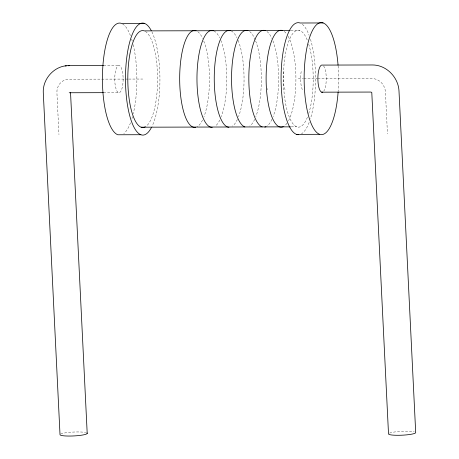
<?xml version="1.0" encoding="UTF-8"?>
<svg xmlns="http://www.w3.org/2000/svg" width="459" height="459" viewBox="0 0 459 459"><rect width="100%" height="100%" fill="white"/><g stroke="black" fill="none" stroke-linecap="round" stroke-linejoin="round"><path stroke-width="0.34" stroke-dasharray="2.29 1.72" d="M290.863 30.546L299.853 30.529M103.625 65.585L119.38 65.551M128.032 79.074L69.223 79.206A13.627 12.823 63.6 0 0 56.916 92.707L58.964 134.619M128.732 79.068L142.703 79.04M298.31 78.684L303.198 78.673M303.898 78.673L317.169 78.638M317.869 78.638L371.79 78.518A13.627 12.823 63.6 0 1 385.417 91.961L387.465 133.873M103.499 92.672L118.508 92.638A13.627 4.188 89.9 0 0 122.771 73.624A13.627 4.188 89.9 0 0 115.553 71.019A13.627 4.188 89.9 0 0 118.508 92.638M291.23 126.85L296.761 126.839M389.548 433.101A13.627 1.945 -2.8 0 1 401.556 431.328A13.627 1.945 -2.8 0 1 414.202 431.776M323.566 65.935A13.627 4.188 89.9 0 1 326.257 78.351A13.627 4.188 89.9 0 1 323.779 91.112M302.315 24.287A56.021 17.23 89.9 0 1 309.136 35.343M310.479 39.308A56.021 17.23 89.9 0 1 310.416 118.795M309.159 122.433A56.021 17.23 89.9 0 1 301.506 133.804M307.421 117.223A48.453 14.9 89.9 0 1 287.3 111.101A48.453 14.9 89.9 0 1 287.397 45.441A48.453 14.9 89.9 0 1 307.53 40.834M308.666 44.075A48.453 14.9 89.9 0 1 308.729 113.534M338.111 65.889A56.021 17.23 89.9 0 1 338.168 91.312M284.213 31.464A48.453 14.9 89.9 0 1 286.347 33.593M288.12 36.278A48.453 14.9 89.9 0 1 295.917 79.189A48.453 14.9 89.9 0 1 288.04 121.606M287.087 123.104A48.453 14.9 89.9 0 1 283.84 126.363M60.64 434.03A13.627 1.945 -2.8 0 1 72.47 432.114A13.627 1.945 -2.8 0 1 85.701 432.527M122.547 23.931A56.021 17.23 89.9 0 1 130.712 36.381M131.607 39.026A56.021 17.23 89.9 0 1 132.244 41.138M133.185 44.73A56.021 17.23 89.9 0 1 133.259 113.734M132.542 116.546A56.021 17.23 89.9 0 1 131.963 118.554M130.505 122.84A56.021 17.23 89.9 0 1 123.827 133.535M151.889 31.843A56.021 17.23 89.9 0 1 152.038 126.334M145.348 31.413A48.453 14.9 89.9 0 1 157.603 79.866A48.453 14.9 89.9 0 1 145.044 126.942M197.766 31.665A48.453 14.9 89.9 0 1 202.677 38.447M203.796 41.069A48.453 14.9 89.9 0 1 203.957 116.758M202.517 120.08A48.453 14.9 89.9 0 1 196.917 126.822M302.32 89.648A13.627 4.188 89.9 0 1 301.385 70.594M266.92 31.505A48.453 14.9 89.9 0 1 271.837 38.292M272.95 40.914A48.453 14.9 89.9 0 1 273.116 116.597M271.975 119.3A48.453 14.9 89.9 0 1 267.023 126.087M285.028 89.683A13.627 4.188 89.9 0 1 284.098 70.634M249.633 31.545A48.453 14.9 89.9 0 1 255.187 39.772M255.663 40.954A48.453 14.9 89.9 0 1 255.824 116.638M254.688 119.34A48.453 14.9 89.9 0 1 249.736 126.127M231.244 30.919A48.453 14.9 89.9 0 1 236.93 37.684M238.135 40.392A48.453 14.9 89.9 0 1 238.537 116.678M237.395 119.374A48.453 14.9 89.9 0 1 232.449 126.168M267.74 89.723A13.627 4.188 89.9 0 1 267.316 88.576M213.957 30.954A48.453 14.9 89.9 0 1 219.637 37.724M220.848 40.432A48.453 14.9 89.9 0 1 221.249 116.718M219.809 120.04A48.453 14.9 89.9 0 1 215.156 126.202"/><path stroke-width="0.69" d="M103.625 65.585L69.246 65.666C54.862 65.132 42.435 78.667 43.295 92.844L60.009 434.558A13.627 1.945 -2.8 0 0 74.748 435.884A13.627 1.945 -2.8 0 0 86.906 432.946M65.184 65.947L66.337 65.872M68.139 65.735L69.246 65.666M144.487 23.357L121.44 23.409A56.021 17.23 89.9 0 0 102.518 72.906A56.021 17.23 89.9 0 0 117.865 134.774L140.919 134.722M323.147 22.95L300.094 23.002A56.021 17.23 89.9 0 0 281.097 75.626A56.021 17.23 89.9 0 0 298.448 134.705M290.174 30.546L144.246 30.885A48.453 14.9 89.9 0 0 127.809 80.021A48.453 14.9 89.9 0 0 145.044 126.942M69.2 92.752L103.499 92.672M321.633 92.173L370.941 92.058L371.784 92.46L388.509 433.807A13.627 1.945 -2.8 0 0 401.464 435.224A13.627 1.945 -2.8 0 0 415.705 432.688L398.991 90.974C398.36 77.347 386.472 65.012 372.633 64.971L322.505 65.086A13.627 4.188 89.9 0 0 317.88 78.908A13.627 4.188 89.9 0 0 322.729 92.104M141.16 127.195L290.536 126.856M296.52 134.367L319.573 134.309M70.531 92.575L87.204 433.439M338.117 92.029A56.021 17.23 89.9 0 1 311.672 124.75A56.021 17.23 89.9 0 1 311.472 32.543A56.021 17.23 89.9 0 1 338.054 65.172M283.364 126.621A48.453 14.9 89.9 0 1 266.122 79.705A48.453 14.9 89.9 0 1 282.566 30.569M151.39 127.602A56.021 17.23 89.9 0 1 125.473 78.948A56.021 17.23 89.9 0 1 151.24 30.569M195.626 127.275A48.453 14.9 89.9 0 1 179.676 77.795A48.453 14.9 89.9 0 1 196.119 30.764M262.187 126.919A48.453 14.9 89.9 0 1 248.91 73.411A48.453 14.9 89.9 0 1 265.273 30.604M266.071 126.661A48.453 14.9 89.9 0 1 264.786 127.114M244.894 126.959A48.453 14.9 89.9 0 1 231.623 73.451A48.453 14.9 89.9 0 1 247.986 30.644M228.898 127.281A48.453 14.9 89.9 0 1 214.278 75.592A48.453 14.9 89.9 0 1 230.693 30.684M212.265 127.327A48.453 14.9 89.9 0 1 196.974 76.693A48.453 14.9 89.9 0 1 213.406 30.724"/></g></svg>
